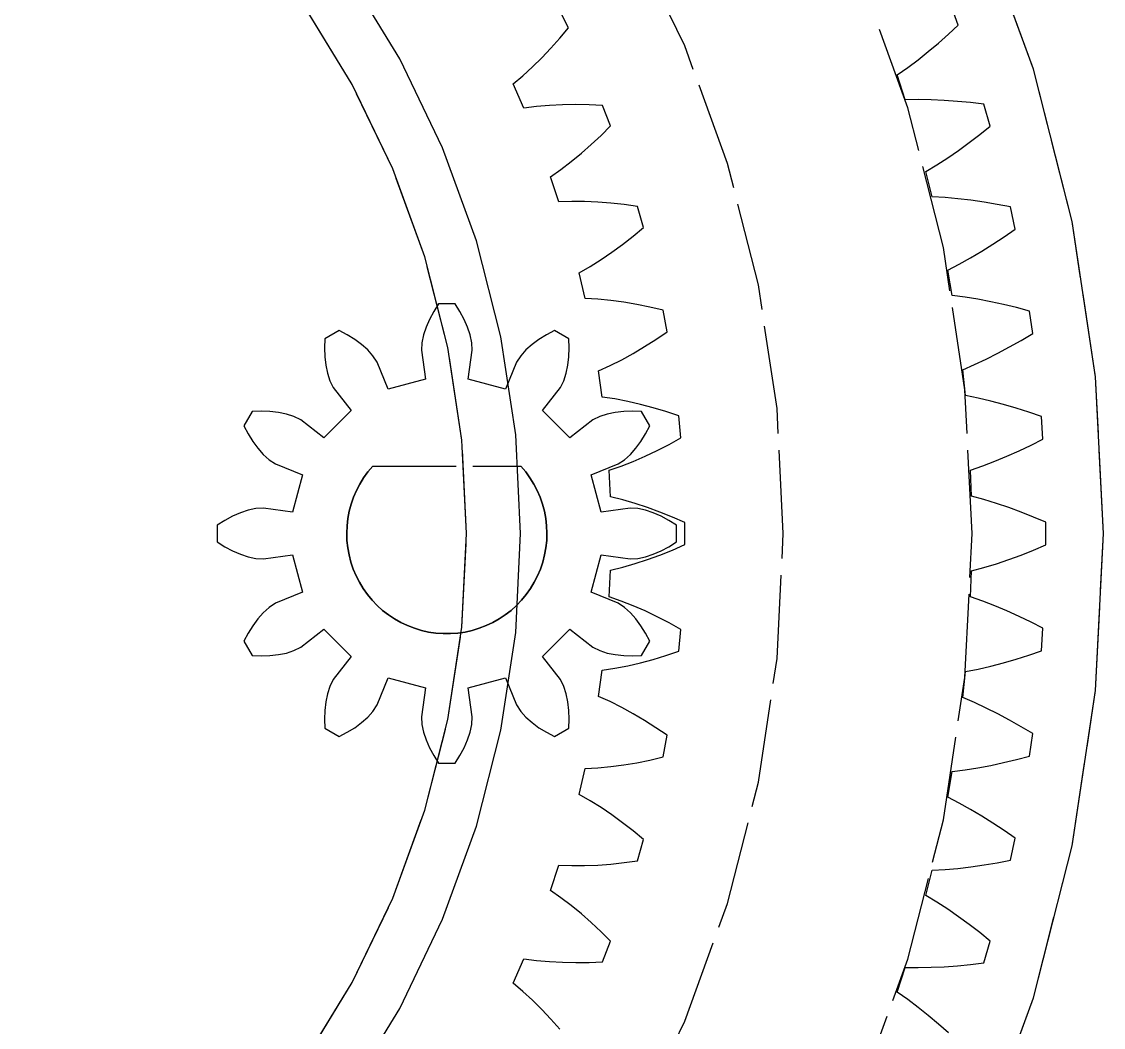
# Model space of a CAD drawing. Header units: millimetres. Extents: x -32 to 143, y -20 to 136.
# Drawn here: x 7.52 to 24, y 102.97 to 118.29 of the extents above; entities that cross this region are included whole.
import ezdxf

# ---------------------------------------------------------------- set-up
doc = ezdxf.new("R2010")
doc.units = ezdxf.units.MM
doc.linetypes.add('DASHED', pattern=[1.524, 1.27, -0.254])
doc.layers.add('HIDDEN', color=8, linetype='DASHED')
doc.layers.add('VISIBLE', color=7, linetype='CONTINUOUS')

msp = doc.modelspace()

# ---------------------------------------------------------------- linework, layer by layer
at = {"layer": 'HIDDEN'}
for points in [[(24, 110.49254), (23.88074, 112.88217), (23.52414, 115.24805), (22.93375, 117.56666), (22.11543, 119.81498), (21.07732, 121.97064), (19.82973, 124.01222), (18.38507, 125.91944), (16.75768, 127.67334), (14.96376, 129.2565), (13.02111, 130.65316), (10.94906, 131.84946), (8.76818, 132.83351), (6.50017, 133.59552)], [(24, 110.49254), (23.88074, 112.88217), (23.52414, 115.24805), (22.93375, 117.56666), (22.11543, 119.81498), (21.07732, 121.97064), (19.82973, 124.01222), (18.38507, 125.91944), (16.75768, 127.67334), (14.96376, 129.2565), (13.02111, 130.65316), (10.94906, 131.84946), (8.76818, 132.83351), (6.50017, 133.59552)], [(24, 110.49254), (23.88074, 112.88217), (23.52414, 115.24805), (22.93375, 117.56666), (22.11543, 119.81498), (21.07732, 121.97064), (19.82973, 124.01222), (18.38507, 125.91944), (16.75768, 127.67334), (14.96376, 129.2565), (13.02111, 130.65316), (10.94906, 131.84946), (8.76818, 132.83351), (6.50017, 133.59552)], [(22, 110.49254), (21.89068, 112.68303), (21.56379, 114.85176), (21.0226, 116.97715), (20.27248, 119.03811), (19.32087, 121.01413), (18.17725, 122.88558), (16.85298, 124.63387), (15.36121, 126.24161), (13.71678, 127.69283), (11.93602, 128.97311), (10.03663, 130.06972), (8.0375, 130.97176), (5.95849, 131.67027)], [(22, 110.49254), (21.89068, 112.68303), (21.56379, 114.85176), (21.0226, 116.97715), (20.27248, 119.03811), (19.32087, 121.01413), (18.17725, 122.88558), (16.85298, 124.63387), (15.36121, 126.24161), (13.71678, 127.69283), (11.93602, 128.97311), (10.03663, 130.06972), (8.0375, 130.97176), (5.95849, 131.67027)], [(19.125, 110.49254), (19.02996, 112.39678), (18.7458, 114.28209), (18.27533, 116.12973), (17.62323, 117.92136), (16.79599, 119.63915), (15.80182, 121.26604), (14.6506, 122.78585), (13.35378, 124.18349), (11.92424, 125.44507), (10.3762, 126.55804), (8.72503, 127.51134), (6.98715, 128.2955)], [(19.125, 110.49254), (19.02996, 112.39678), (18.7458, 114.28209), (18.27533, 116.12973), (17.62323, 117.92136), (16.79599, 119.63915), (15.80182, 121.26604), (14.6506, 122.78585), (13.35378, 124.18349), (11.92424, 125.44507), (10.3762, 126.55804), (8.72503, 127.51134), (6.98715, 128.2955)], [(14.3, 110.49254), (14.22894, 111.91636), (14.01647, 113.32603), (13.66469, 114.70754), (13.17711, 116.04716), (12.55857, 117.33157), (11.81521, 118.54802), (10.95444, 119.6844), (9.98479, 120.72944), (8.9159, 121.67273), (7.75841, 122.50491), (6.52381, 123.21771)], [(15.85142, 118.19794), (15.70166, 118.4987)], [(15.85142, 118.19794), (15.70166, 118.4987)], [(21.78897, 118.23891), (21.67059, 118.56416)], [(21.78897, 118.23891), (21.67059, 118.56416)], [(15.71945, 118.04007), (15.85142, 118.19794)], [(15.71945, 118.04007), (15.85142, 118.19794)], [(21.63919, 118.10007), (21.78897, 118.23891)], [(21.63919, 118.10007), (21.78897, 118.23891)], [(15.58438, 117.88778), (15.71945, 118.04007)], [(15.58438, 117.88778), (15.71945, 118.04007)], [(21.48751, 117.96579), (21.63919, 118.10007)], [(21.48751, 117.96579), (21.63919, 118.10007)], [(15.44615, 117.74137), (15.58438, 117.88778)], [(15.44615, 117.74137), (15.58438, 117.88778)], [(21.17839, 117.71172), (21.33392, 117.83626)], [(21.17839, 117.71172), (21.33392, 117.83626)], [(21.33392, 117.83626), (21.48751, 117.96579)], [(21.33392, 117.83626), (21.48751, 117.96579)], [(15.30465, 117.60121), (15.44615, 117.74137)], [(15.30465, 117.60121), (15.44615, 117.74137)], [(21.02086, 117.59246), (21.17839, 117.71172)], [(21.02086, 117.59246), (21.17839, 117.71172)], [(15.15976, 117.46781), (15.30465, 117.60121)], [(15.15976, 117.46781), (15.30465, 117.60121)], [(20.86125, 117.47882), (21.02086, 117.59246)], [(20.86125, 117.47882), (21.02086, 117.59246)], [(20.98354, 117.10246), (20.86125, 117.47882)], [(20.98354, 117.10246), (20.86125, 117.47882)], [(15.01123, 117.34185), (15.15976, 117.46781)], [(15.01123, 117.34185), (15.15976, 117.46781)], [(15.1747, 116.97162), (15.01123, 117.34185)], [(15.1747, 116.97162), (15.01123, 117.34185)], [(15.36785, 116.99653), (15.1747, 116.97162)], [(15.36785, 116.99653), (15.1747, 116.97162)], [(15.56405, 117.01373), (15.36785, 116.99653)], [(15.56405, 117.01373), (15.36785, 116.99653)], [(15.76295, 117.02388), (15.56405, 117.01373)], [(15.76295, 117.02388), (15.56405, 117.01373)], [(15.96428, 117.0274), (15.76295, 117.02388)], [(15.96428, 117.0274), (15.76295, 117.02388)], [(16.16782, 117.02462), (15.96428, 117.0274)], [(16.16782, 117.02462), (15.96428, 117.0274)], [(16.37339, 117.01578), (16.16782, 117.02462)], [(16.37339, 117.01578), (16.16782, 117.02462)], [(16.49476, 116.70249), (16.37339, 117.01578)], [(16.49476, 116.70249), (16.37339, 117.01578)], [(21.17945, 117.10434), (20.98354, 117.10246)], [(21.17945, 117.10434), (20.98354, 117.10246)], [(21.377, 117.10044), (21.17945, 117.10434)], [(21.377, 117.10044), (21.17945, 117.10434)], [(21.57604, 117.09111), (21.377, 117.10044)], [(21.57604, 117.09111), (21.377, 117.10044)], [(21.77642, 117.0766), (21.57604, 117.09111)], [(21.77642, 117.0766), (21.57604, 117.09111)], [(21.97806, 117.05712), (21.77642, 117.0766)], [(21.97806, 117.05712), (21.77642, 117.0766)], [(22.18085, 117.03283), (21.97806, 117.05712)], [(22.18085, 117.03283), (21.97806, 117.05712)], [(22.27626, 116.70012), (22.18085, 117.03283)], [(22.27626, 116.70012), (22.18085, 117.03283)], [(16.3488, 116.55746), (16.49476, 116.70249)], [(16.3488, 116.55746), (16.49476, 116.70249)], [(22.11715, 116.57206), (22.27626, 116.70012)], [(22.11715, 116.57206), (22.27626, 116.70012)], [(16.20025, 116.41829), (16.3488, 116.55746)], [(16.20025, 116.41829), (16.3488, 116.55746)], [(21.95648, 116.44869), (22.11715, 116.57206)], [(21.95648, 116.44869), (22.11715, 116.57206)], [(16.04909, 116.28526), (16.20025, 116.41829)], [(16.04909, 116.28526), (16.20025, 116.41829)], [(21.63038, 116.21681), (21.79422, 116.33019)], [(21.63038, 116.21681), (21.79422, 116.33019)], [(21.79422, 116.33019), (21.95648, 116.44869)], [(21.79422, 116.33019), (21.95648, 116.44869)], [(15.73869, 116.03929), (15.89527, 116.15876)], [(15.73869, 116.03929), (15.89527, 116.15876)], [(15.89527, 116.15876), (16.04909, 116.28526)], [(15.89527, 116.15876), (16.04909, 116.28526)], [(21.46491, 116.10882), (21.63038, 116.21681)], [(21.46491, 116.10882), (21.63038, 116.21681)], [(15.57917, 115.92757), (15.73869, 116.03929)], [(15.57917, 115.92757), (15.73869, 116.03929)], [(21.29777, 116.00659), (21.46491, 116.10882)], [(21.29777, 116.00659), (21.46491, 116.10882)], [(21.39351, 115.62262), (21.29777, 116.00659)], [(21.39351, 115.62262), (21.29777, 116.00659)], [(15.70778, 115.54384), (15.57917, 115.92757)], [(15.70778, 115.54384), (15.57917, 115.92757)], [(15.90241, 115.55081), (15.70778, 115.54384)], [(15.90241, 115.55081), (15.70778, 115.54384)], [(16.09936, 115.54984), (15.90241, 115.55081)], [(16.09936, 115.54984), (15.90241, 115.55081)], [(16.29834, 115.54159), (16.09936, 115.54984)], [(16.29834, 115.54159), (16.09936, 115.54984)], [(16.49914, 115.52652), (16.29834, 115.54159)], [(16.49914, 115.52652), (16.29834, 115.54159)], [(16.70155, 115.50498), (16.49914, 115.52652)], [(16.70155, 115.50498), (16.49914, 115.52652)], [(16.90543, 115.47721), (16.70155, 115.50498)], [(16.90543, 115.47721), (16.70155, 115.50498)], [(21.58908, 115.61083), (21.39351, 115.62262)], [(21.58908, 115.61083), (21.39351, 115.62262)], [(21.78587, 115.59316), (21.58908, 115.61083)], [(21.78587, 115.59316), (21.58908, 115.61083)], [(21.98377, 115.56997), (21.78587, 115.59316)], [(21.98377, 115.56997), (21.78587, 115.59316)], [(22.18266, 115.54152), (21.98377, 115.56997)], [(22.18266, 115.54152), (21.98377, 115.56997)], [(22.38245, 115.50801), (22.18266, 115.54152)], [(22.38245, 115.50801), (22.18266, 115.54152)], [(22.58305, 115.46964), (22.38245, 115.50801)], [(22.58305, 115.46964), (22.38245, 115.50801)], [(16.99738, 115.15405), (16.90543, 115.47721)], [(16.99738, 115.15405), (16.90543, 115.47721)], [(22.65501, 115.13109), (22.58305, 115.46964)], [(22.65501, 115.13109), (22.58305, 115.46964)], [(16.6779, 114.89824), (16.83865, 115.02312)], [(16.6779, 114.89824), (16.83865, 115.02312)], [(16.83865, 115.02312), (16.99738, 115.15405)], [(16.83865, 115.02312), (16.99738, 115.15405)], [(22.31847, 114.90257), (22.48736, 115.01444)], [(22.31847, 114.90257), (22.48736, 115.01444)], [(22.48736, 115.01444), (22.65501, 115.13109)], [(22.48736, 115.01444), (22.65501, 115.13109)], [(16.51511, 114.77972), (16.6779, 114.89824)], [(16.51511, 114.77972), (16.6779, 114.89824)], [(22.14835, 114.79568), (22.31847, 114.90257)], [(22.14835, 114.79568), (22.31847, 114.90257)], [(16.35028, 114.66795), (16.51511, 114.77972)], [(16.35028, 114.66795), (16.51511, 114.77972)], [(21.8044, 114.59782), (21.977, 114.694)], [(21.8044, 114.59782), (21.977, 114.694)], [(21.977, 114.694), (22.14835, 114.79568)], [(21.977, 114.694), (22.14835, 114.79568)], [(16.01419, 114.46692), (16.18334, 114.56345)], [(16.01419, 114.46692), (16.18334, 114.56345)], [(16.18334, 114.56345), (16.35028, 114.66795)], [(16.18334, 114.56345), (16.35028, 114.66795)], [(21.63054, 114.5075), (21.8044, 114.59782)], [(21.63054, 114.5075), (21.8044, 114.59782)], [(16.10685, 114.07296), (16.01419, 114.46692)], [(16.10685, 114.07296), (16.01419, 114.46692)], [(21.69925, 114.11779), (21.63054, 114.5075)], [(21.69925, 114.11779), (21.63054, 114.5075)], [(16.30129, 114.06195), (16.10685, 114.07296)], [(16.30129, 114.06195), (16.10685, 114.07296)], [(16.49731, 114.04281), (16.30129, 114.06195)], [(16.49731, 114.04281), (16.30129, 114.06195)], [(16.69468, 114.01623), (16.49731, 114.04281)], [(16.69468, 114.01623), (16.49731, 114.04281)], [(16.89323, 113.9827), (16.69468, 114.01623)], [(16.89323, 113.9827), (16.69468, 114.01623)], [(21.89352, 114.09238), (21.69925, 114.11779)], [(21.89352, 114.09238), (21.69925, 114.11779)], [(22.08861, 114.06103), (21.89352, 114.09238)], [(22.08861, 114.06103), (21.89352, 114.09238)], [(22.2844, 114.02409), (22.08861, 114.06103)], [(22.2844, 114.02409), (22.08861, 114.06103)], [(22.48082, 113.98183), (22.2844, 114.02409)], [(22.48082, 113.98183), (22.2844, 114.02409)], [(13.7999, 113.87314), (13.73671, 113.75496)], [(13.7999, 113.87314), (13.73671, 113.75496)], [(13.87397, 113.99027), (13.7999, 113.87314)], [(13.87397, 113.99027), (13.7999, 113.87314)], [(14.12603, 113.99027), (13.87397, 113.99027)], [(14.12603, 113.99027), (13.87397, 113.99027)], [(14.2001, 113.87314), (14.12603, 113.99027)], [(14.2001, 113.87314), (14.12603, 113.99027)], [(14.26329, 113.75496), (14.2001, 113.87314)], [(14.26329, 113.75496), (14.2001, 113.87314)], [(17.0928, 113.94257), (16.89323, 113.9827)], [(17.0928, 113.94257), (16.89323, 113.9827)], [(17.29325, 113.89611), (17.0928, 113.94257)], [(17.29325, 113.89611), (17.0928, 113.94257)], [(17.35498, 113.56585), (17.29325, 113.89611)], [(17.35498, 113.56585), (17.29325, 113.89611)], [(22.67779, 113.93448), (22.48082, 113.98183)], [(22.67779, 113.93448), (22.48082, 113.98183)], [(22.87522, 113.8822), (22.67779, 113.93448)], [(22.87522, 113.8822), (22.67779, 113.93448)], [(22.92339, 113.53946), (22.87522, 113.8822)], [(22.92339, 113.53946), (22.87522, 113.8822)], [(13.73671, 113.75496), (13.68492, 113.63633)], [(13.73671, 113.75496), (13.68492, 113.63633)], [(14.31508, 113.63633), (14.26329, 113.75496)], [(14.31508, 113.63633), (14.26329, 113.75496)], [(12.36028, 113.58468), (12.14199, 113.45865)], [(12.36028, 113.58468), (12.14199, 113.45865)], [(12.48299, 113.52027), (12.36028, 113.58468)], [(12.48299, 113.52027), (12.36028, 113.58468)], [(13.68492, 113.63633), (13.64542, 113.51788)], [(13.68492, 113.63633), (13.64542, 113.51788)], [(14.35458, 113.51788), (14.31508, 113.63633)], [(14.35458, 113.51788), (14.31508, 113.63633)], [(15.63972, 113.58468), (15.51701, 113.52027)], [(15.63972, 113.58468), (15.51701, 113.52027)], [(15.85801, 113.45865), (15.63972, 113.58468)], [(15.85801, 113.45865), (15.63972, 113.58468)], [(17.18485, 113.45011), (17.35498, 113.56585)], [(17.18485, 113.45011), (17.35498, 113.56585)], [(22.74801, 113.43478), (22.92339, 113.53946)], [(22.74801, 113.43478), (22.92339, 113.53946)], [(12.14199, 113.45865), (12.13641, 113.32017)], [(12.14199, 113.45865), (12.13641, 113.32017)], [(12.59681, 113.44952), (12.48299, 113.52027)], [(12.59681, 113.44952), (12.48299, 113.52027)], [(12.70097, 113.37268), (12.59681, 113.44952)], [(12.70097, 113.37268), (12.59681, 113.44952)], [(12.79441, 113.28986), (12.70097, 113.37268)], [(12.79441, 113.28986), (12.70097, 113.37268)], [(13.61987, 113.40036), (13.61368, 113.28502)], [(13.61987, 113.40036), (13.61368, 113.28502)], [(13.64542, 113.51788), (13.61987, 113.40036)], [(13.64542, 113.51788), (13.61987, 113.40036)], [(14.38013, 113.40036), (14.35458, 113.51788)], [(14.38013, 113.40036), (14.35458, 113.51788)], [(14.38632, 113.28502), (14.38013, 113.40036)], [(14.38632, 113.28502), (14.38013, 113.40036)], [(15.29903, 113.37268), (15.20559, 113.28986)], [(15.29903, 113.37268), (15.20559, 113.28986)], [(15.40319, 113.44952), (15.29903, 113.37268)], [(15.40319, 113.44952), (15.29903, 113.37268)], [(15.51701, 113.52027), (15.40319, 113.44952)], [(15.51701, 113.52027), (15.40319, 113.44952)], [(15.86359, 113.32017), (15.85801, 113.45865)], [(15.86359, 113.32017), (15.85801, 113.45865)], [(17.01326, 113.3406), (17.18485, 113.45011)], [(17.01326, 113.3406), (17.18485, 113.45011)], [(22.57173, 113.33497), (22.74801, 113.43478)], [(22.57173, 113.33497), (22.74801, 113.43478)], [(12.13641, 113.32017), (12.14077, 113.18623)], [(12.13641, 113.32017), (12.14077, 113.18623)], [(12.87529, 113.20085), (12.79441, 113.28986)], [(12.87529, 113.20085), (12.79441, 113.28986)], [(12.93832, 113.10406), (12.87529, 113.20085)], [(12.93832, 113.10406), (12.87529, 113.20085)], [(13.61368, 113.28502), (13.67453, 112.84513)], [(13.61368, 113.28502), (13.67453, 112.84513)], [(14.32547, 112.84513), (14.38632, 113.28502)], [(14.32547, 112.84513), (14.38632, 113.28502)], [(15.12471, 113.20085), (15.06168, 113.10406)], [(15.12471, 113.20085), (15.06168, 113.10406)], [(15.20559, 113.28986), (15.12471, 113.20085)], [(15.20559, 113.28986), (15.12471, 113.20085)], [(15.85923, 113.18623), (15.86359, 113.32017)], [(15.85923, 113.18623), (15.86359, 113.32017)], [(16.66579, 113.14153), (16.84023, 113.23761)], [(16.66579, 113.14153), (16.84023, 113.23761)], [(16.84023, 113.23761), (17.01326, 113.3406)], [(16.84023, 113.23761), (17.01326, 113.3406)], [(22.21654, 113.15073), (22.39457, 113.24021)], [(22.21654, 113.15073), (22.39457, 113.24021)], [(22.39457, 113.24021), (22.57173, 113.33497)], [(22.39457, 113.24021), (22.57173, 113.33497)], [(12.14077, 113.18623), (12.15524, 113.0576)], [(12.14077, 113.18623), (12.15524, 113.0576)], [(12.15524, 113.0576), (12.18025, 112.93527)], [(12.15524, 113.0576), (12.18025, 112.93527)], [(13.10556, 112.69268), (12.93832, 113.10406)], [(13.10556, 112.69268), (12.93832, 113.10406)], [(15.06168, 113.10406), (14.89444, 112.69268)], [(15.06168, 113.10406), (14.89444, 112.69268)], [(15.81975, 112.93527), (15.84476, 113.0576)], [(15.81975, 112.93527), (15.84476, 113.0576)], [(15.84476, 113.0576), (15.85923, 113.18623)], [(15.84476, 113.0576), (15.85923, 113.18623)], [(16.31259, 112.97236), (16.48992, 113.05287)], [(16.31259, 112.97236), (16.48992, 113.05287)], [(16.48992, 113.05287), (16.66579, 113.14153)], [(16.48992, 113.05287), (16.66579, 113.14153)], [(21.85791, 112.98885), (22.03765, 113.06682)], [(21.85791, 112.98885), (22.03765, 113.06682)], [(22.03765, 113.06682), (22.21654, 113.15073)], [(22.03765, 113.06682), (22.21654, 113.15073)], [(12.18025, 112.93527), (12.21689, 112.82072)], [(12.18025, 112.93527), (12.21689, 112.82072)], [(15.78311, 112.82072), (15.81975, 112.93527)], [(15.78311, 112.82072), (15.81975, 112.93527)], [(16.3685, 112.57153), (16.31259, 112.97236)], [(16.3685, 112.57153), (16.31259, 112.97236)], [(21.89928, 112.59529), (21.85791, 112.98885)], [(21.89928, 112.59529), (21.85791, 112.98885)], [(12.21689, 112.82072), (12.26919, 112.71774)], [(12.21689, 112.82072), (12.26919, 112.71774)], [(12.26919, 112.71774), (12.54184, 112.36721)], [(12.26919, 112.71774), (12.54184, 112.36721)], [(13.67453, 112.84513), (13.10556, 112.69268)], [(13.67453, 112.84513), (13.10556, 112.69268)], [(14.89444, 112.69268), (14.32547, 112.84513)], [(14.89444, 112.69268), (14.32547, 112.84513)], [(15.45816, 112.36721), (15.73081, 112.71774)], [(15.45816, 112.36721), (15.73081, 112.71774)], [(15.73081, 112.71774), (15.78311, 112.82072)], [(15.73081, 112.71774), (15.78311, 112.82072)], [(16.56109, 112.54263), (16.3685, 112.57153)], [(16.56109, 112.54263), (16.3685, 112.57153)], [(16.75451, 112.50548), (16.56109, 112.54263)], [(16.75451, 112.50548), (16.56109, 112.54263)], [(22.0913, 112.5564), (21.89928, 112.59529)], [(22.0913, 112.5564), (21.89928, 112.59529)], [(22.28372, 112.51151), (22.0913, 112.5564)], [(22.28372, 112.51151), (22.0913, 112.5564)], [(16.94859, 112.46081), (16.75451, 112.50548)], [(16.94859, 112.46081), (16.75451, 112.50548)], [(17.1432, 112.4091), (16.94859, 112.46081)], [(17.1432, 112.4091), (16.94859, 112.46081)], [(17.33821, 112.35073), (17.1432, 112.4091)], [(17.33821, 112.35073), (17.1432, 112.4091)], [(22.47647, 112.46101), (22.28372, 112.51151)], [(22.47647, 112.46101), (22.28372, 112.51151)], [(22.66946, 112.40515), (22.47647, 112.46101)], [(22.66946, 112.40515), (22.47647, 112.46101)], [(22.86264, 112.34417), (22.66946, 112.40515)], [(22.86264, 112.34417), (22.66946, 112.40515)], [(11.03389, 112.35055), (10.90786, 112.13226)], [(11.03389, 112.35055), (10.90786, 112.13226)], [(11.17237, 112.35613), (11.03389, 112.35055)], [(11.17237, 112.35613), (11.03389, 112.35055)], [(11.30631, 112.35177), (11.17237, 112.35613)], [(11.30631, 112.35177), (11.17237, 112.35613)], [(11.43494, 112.3373), (11.30631, 112.35177)], [(11.43494, 112.3373), (11.30631, 112.35177)], [(11.55727, 112.31229), (11.43494, 112.3373)], [(11.55727, 112.31229), (11.43494, 112.3373)], [(11.67182, 112.27566), (11.55727, 112.31229)], [(11.67182, 112.27566), (11.55727, 112.31229)], [(11.7748, 112.22335), (11.67182, 112.27566)], [(11.7748, 112.22335), (11.67182, 112.27566)], [(12.12533, 111.9507), (11.7748, 112.22335)], [(12.12533, 111.9507), (11.7748, 112.22335)], [(12.54184, 112.36721), (12.12533, 111.9507)], [(12.54184, 112.36721), (12.12533, 111.9507)], [(15.87467, 111.9507), (15.45816, 112.36721)], [(15.87467, 111.9507), (15.45816, 112.36721)], [(16.2252, 112.22335), (15.87467, 111.9507)], [(16.2252, 112.22335), (15.87467, 111.9507)], [(16.32818, 112.27566), (16.2252, 112.22335)], [(16.32818, 112.27566), (16.2252, 112.22335)], [(16.44273, 112.31229), (16.32818, 112.27566)], [(16.44273, 112.31229), (16.32818, 112.27566)], [(16.56506, 112.3373), (16.44273, 112.31229)], [(16.56506, 112.3373), (16.44273, 112.31229)], [(16.69369, 112.35177), (16.56506, 112.3373)], [(16.69369, 112.35177), (16.56506, 112.3373)], [(16.82763, 112.35613), (16.69369, 112.35177)], [(16.82763, 112.35613), (16.69369, 112.35177)], [(16.96611, 112.35055), (16.82763, 112.35613)], [(16.96611, 112.35055), (16.82763, 112.35613)], [(17.09214, 112.13226), (16.96611, 112.35055)], [(17.09214, 112.13226), (16.96611, 112.35055)], [(17.53352, 112.28597), (17.33821, 112.35073)], [(17.53352, 112.28597), (17.33821, 112.35073)], [(17.56452, 111.95142), (17.53352, 112.28597)], [(17.56452, 111.95142), (17.53352, 112.28597)], [(23.05595, 112.27825), (22.86264, 112.34417)], [(23.05595, 112.27825), (22.86264, 112.34417)], [(23.08009, 111.93298), (23.05595, 112.27825)], [(23.08009, 111.93298), (23.05595, 112.27825)], [(10.90786, 112.13226), (10.97227, 112.00955)], [(10.90786, 112.13226), (10.97227, 112.00955)], [(17.02773, 112.00955), (17.09214, 112.13226)], [(17.02773, 112.00955), (17.09214, 112.13226)], [(10.97227, 112.00955), (11.04302, 111.89573)], [(10.97227, 112.00955), (11.04302, 111.89573)], [(11.04302, 111.89573), (11.11986, 111.79157)], [(11.04302, 111.89573), (11.11986, 111.79157)], [(16.88014, 111.79157), (16.95698, 111.89573)], [(16.88014, 111.79157), (16.95698, 111.89573)], [(16.95698, 111.89573), (17.02773, 112.00955)], [(16.95698, 111.89573), (17.02773, 112.00955)], [(17.38444, 111.85188), (17.56452, 111.95142)], [(17.38444, 111.85188), (17.56452, 111.95142)], [(22.89784, 111.8408), (23.08009, 111.93298)], [(22.89784, 111.8408), (23.08009, 111.93298)], [(11.11986, 111.79157), (11.20268, 111.69814)], [(11.11986, 111.79157), (11.20268, 111.69814)], [(16.79732, 111.69814), (16.88014, 111.79157)], [(16.79732, 111.69814), (16.88014, 111.79157)], [(17.02168, 111.67208), (17.20347, 111.75867)], [(17.02168, 111.67208), (17.20347, 111.75867)], [(17.20347, 111.75867), (17.38444, 111.85188)], [(17.20347, 111.75867), (17.38444, 111.85188)], [(22.53168, 111.67135), (22.71503, 111.75352)], [(22.53168, 111.67135), (22.71503, 111.75352)], [(22.71503, 111.75352), (22.89784, 111.8408)], [(22.71503, 111.75352), (22.89784, 111.8408)], [(11.20268, 111.69814), (11.29169, 111.61725)], [(11.20268, 111.69814), (11.29169, 111.61725)], [(11.29169, 111.61725), (11.38848, 111.55422)], [(11.29169, 111.61725), (11.38848, 111.55422)], [(11.38848, 111.55422), (11.79986, 111.38698)], [(11.38848, 111.55422), (11.79986, 111.38698)], [(16.20014, 111.38698), (16.61152, 111.55422)], [(16.20014, 111.38698), (16.61152, 111.55422)], [(16.61152, 111.55422), (16.70831, 111.61725)], [(16.61152, 111.55422), (16.70831, 111.61725)], [(16.65581, 111.52045), (16.83911, 111.5925)], [(16.65581, 111.52045), (16.83911, 111.5925)], [(16.70831, 111.61725), (16.79732, 111.69814)], [(16.70831, 111.61725), (16.79732, 111.69814)], [(16.83911, 111.5925), (17.02168, 111.67208)], [(16.83911, 111.5925), (17.02168, 111.67208)], [(22.16354, 111.52328), (22.34785, 111.59451)], [(22.16354, 111.52328), (22.34785, 111.59451)], [(22.34785, 111.59451), (22.53168, 111.67135)], [(22.34785, 111.59451), (22.53168, 111.67135)], [(11.79986, 111.38698), (11.64741, 110.81801)], [(11.79986, 111.38698), (11.64741, 110.81801)], [(12.87084, 111.51754), (12.79884, 111.43214), (12.73328, 111.34169), (12.67452, 111.24669), (12.62288, 111.14764), (12.57862, 111.04507), (12.54198, 110.93955), (12.51317, 110.83162), (12.49234, 110.72187), (12.4796, 110.6109), (12.47501, 110.49929), (12.47861, 110.38764), (12.49037, 110.27655), (12.51023, 110.16663), (12.53809, 110.05845), (12.57378, 109.9526), (12.61713, 109.84965), (12.6679, 109.75015), (12.72582, 109.65463), (12.79058, 109.56361), (12.86182, 109.47757), (12.93917, 109.39698), (13.02221, 109.32226), (13.1105, 109.25383), (13.20356, 109.19204), (13.30089, 109.13723), (13.40198, 109.08969), (13.50627, 109.04968), (13.61321, 109.01741), (13.72223, 108.99305), (13.83274, 108.97674), (13.94415, 108.96856), (14.05585, 108.96856), (14.16726, 108.97674), (14.27777, 108.99305), (14.38679, 109.01741), (14.49373, 109.04968), (14.59802, 109.08969), (14.69911, 109.13723), (14.79644, 109.19204), (14.8895, 109.25383), (14.97779, 109.32226), (15.06083, 109.39698), (15.13818, 109.47757), (15.20942, 109.56361), (15.27418, 109.65463), (15.3321, 109.75015), (15.38287, 109.84965), (15.42622, 109.9526), (15.46191, 110.05845), (15.48977, 110.16663), (15.50963, 110.27655), (15.52139, 110.38764), (15.52499, 110.49929), (15.5204, 110.6109), (15.50766, 110.72187), (15.48683, 110.83162), (15.45802, 110.93955), (15.42138, 111.04507), (15.37712, 111.14764), (15.32548, 111.24669), (15.26672, 111.34169), (15.20116, 111.43214), (15.12916, 111.51754)], [(15.12916, 111.51754), (15.20116, 111.43214), (15.26672, 111.34169), (15.32548, 111.24669), (15.37712, 111.14764), (15.42138, 111.04507), (15.45802, 110.93955), (15.48683, 110.83162), (15.50766, 110.72187), (15.5204, 110.6109), (15.52499, 110.49929), (15.52139, 110.38764), (15.50963, 110.27655), (15.48977, 110.16663), (15.46191, 110.05845), (15.42622, 109.9526), (15.38287, 109.84965), (15.3321, 109.75015), (15.27418, 109.65463), (15.20942, 109.56361), (15.13818, 109.47757), (15.06083, 109.39698), (14.97779, 109.32226), (14.8895, 109.25383), (14.79644, 109.19204), (14.69911, 109.13723), (14.59802, 109.08969), (14.49373, 109.04968), (14.38679, 109.01741), (14.27777, 108.99305), (14.16726, 108.97674), (14.05585, 108.96856), (13.94415, 108.96856), (13.83274, 108.97674), (13.72223, 108.99305), (13.61321, 109.01741), (13.50627, 109.04968), (13.40198, 109.08969), (13.30089, 109.13723), (13.20356, 109.19204), (13.1105, 109.25383), (13.02221, 109.32226), (12.93917, 109.39698), (12.86182, 109.47757), (12.79058, 109.56361), (12.72582, 109.65463), (12.6679, 109.75015), (12.61713, 109.84965), (12.57378, 109.9526), (12.53809, 110.05845), (12.51023, 110.16663), (12.49037, 110.27655), (12.47861, 110.38764), (12.47501, 110.49929), (12.4796, 110.6109), (12.49234, 110.72187), (12.51317, 110.83162), (12.54198, 110.93955), (12.57862, 111.04507), (12.62288, 111.14764), (12.67452, 111.24669), (12.73328, 111.34169), (12.79884, 111.43214), (12.87084, 111.51754)], [(12.87084, 111.51754), (15.12916, 111.51754)], [(12.87084, 111.51754), (15.12916, 111.51754)], [(16.35259, 110.81801), (16.20014, 111.38698)], [(16.35259, 110.81801), (16.20014, 111.38698)], [(16.47181, 111.45665), (16.65581, 111.52045)], [(16.47181, 111.45665), (16.65581, 111.52045)], [(16.4905, 111.05237), (16.47181, 111.45665)], [(16.4905, 111.05237), (16.47181, 111.45665)], [(21.9788, 111.45804), (22.16354, 111.52328)], [(21.9788, 111.45804), (22.16354, 111.52328)], [(21.99261, 111.06255), (21.9788, 111.45804)], [(21.99261, 111.06255), (21.9788, 111.45804)], [(16.6796, 111.00582), (16.4905, 111.05237)], [(16.6796, 111.00582), (16.4905, 111.05237)], [(22.18146, 111.01036), (21.99261, 111.06255)], [(22.18146, 111.01036), (21.99261, 111.06255)], [(16.86877, 110.95099), (16.6796, 111.00582)], [(16.86877, 110.95099), (16.6796, 111.00582)], [(17.0579, 110.88859), (16.86877, 110.95099)], [(17.0579, 110.88859), (16.86877, 110.95099)], [(17.24691, 110.81915), (17.0579, 110.88859)], [(17.24691, 110.81915), (17.0579, 110.88859)], [(22.37028, 110.95216), (22.18146, 111.01036)], [(22.37028, 110.95216), (22.18146, 111.01036)], [(22.55903, 110.88833), (22.37028, 110.95216)], [(22.55903, 110.88833), (22.37028, 110.95216)], [(22.74766, 110.81915), (22.55903, 110.88833)], [(22.74766, 110.81915), (22.55903, 110.88833)], [(10.73758, 110.75583), (10.6194, 110.69264)], [(10.73758, 110.75583), (10.6194, 110.69264)], [(10.85621, 110.80762), (10.73758, 110.75583)], [(10.85621, 110.80762), (10.73758, 110.75583)], [(10.97466, 110.84712), (10.85621, 110.80762)], [(10.97466, 110.84712), (10.85621, 110.80762)], [(11.09218, 110.87267), (10.97466, 110.84712)], [(11.09218, 110.87267), (10.97466, 110.84712)], [(11.20752, 110.87886), (11.09218, 110.87267)], [(11.20752, 110.87886), (11.09218, 110.87267)], [(11.64741, 110.81801), (11.20752, 110.87886)], [(11.64741, 110.81801), (11.20752, 110.87886)], [(16.79248, 110.87886), (16.35259, 110.81801)], [(16.79248, 110.87886), (16.35259, 110.81801)], [(16.90782, 110.87267), (16.79248, 110.87886)], [(16.90782, 110.87267), (16.79248, 110.87886)], [(17.02534, 110.84712), (16.90782, 110.87267)], [(17.02534, 110.84712), (16.90782, 110.87267)], [(17.14379, 110.80762), (17.02534, 110.84712)], [(17.14379, 110.80762), (17.02534, 110.84712)], [(17.26242, 110.75583), (17.14379, 110.80762)], [(17.26242, 110.75583), (17.14379, 110.80762)], [(17.4357, 110.74303), (17.24691, 110.81915)], [(17.4357, 110.74303), (17.24691, 110.81915)], [(17.3806, 110.69264), (17.26242, 110.75583)], [(17.3806, 110.69264), (17.26242, 110.75583)], [(17.6242, 110.66053), (17.4357, 110.74303)], [(17.6242, 110.66053), (17.4357, 110.74303)], [(22.93611, 110.74484), (22.74766, 110.81915)], [(22.93611, 110.74484), (22.74766, 110.81915)], [(23.12435, 110.6656), (22.93611, 110.74484)], [(23.12435, 110.6656), (22.93611, 110.74484)], [(10.6194, 110.69264), (10.50227, 110.61857)], [(10.6194, 110.69264), (10.50227, 110.61857)], [(10.50227, 110.61857), (10.50227, 110.36651)], [(10.50227, 110.61857), (10.50227, 110.36651)], [(17.49773, 110.61857), (17.3806, 110.69264)], [(17.49773, 110.61857), (17.3806, 110.69264)], [(17.49773, 110.36651), (17.49773, 110.61857)], [(17.49773, 110.36651), (17.49773, 110.61857)], [(17.6242, 110.32455), (17.6242, 110.66053)], [(17.6242, 110.32455), (17.6242, 110.66053)], [(23.12435, 110.31948), (23.12435, 110.6656)], [(23.12435, 110.31948), (23.12435, 110.6656)], [(11.81521, 102.43706), (12.55857, 103.65351), (13.17711, 104.93792), (13.66469, 106.27754), (14.01647, 107.65905), (14.22894, 109.06872), (14.3, 110.49254)], [(16.79599, 101.34593), (17.62323, 103.06372), (18.27533, 104.85535), (18.7458, 106.703), (19.02996, 108.58831), (19.125, 110.49254)], [(16.79599, 101.34593), (17.62323, 103.06372), (18.27533, 104.85535), (18.7458, 106.703), (19.02996, 108.58831), (19.125, 110.49254)], [(20.27248, 101.94697), (21.0226, 104.00793), (21.56379, 106.13333), (21.89068, 108.30205), (22, 110.49254)], [(20.27248, 101.94697), (21.0226, 104.00793), (21.56379, 106.13333), (21.89068, 108.30205), (22, 110.49254)], [(22.11543, 101.17011), (22.93375, 103.41842), (23.52414, 105.73703), (23.88074, 108.10291), (24, 110.49254)], [(22.11543, 101.17011), (22.93375, 103.41842), (23.52414, 105.73703), (23.88074, 108.10291), (24, 110.49254)], [(22.11543, 101.17011), (22.93375, 103.41842), (23.52414, 105.73703), (23.88074, 108.10291), (24, 110.49254)], [(10.50227, 110.36651), (10.6194, 110.29244)], [(10.50227, 110.36651), (10.6194, 110.29244)], [(10.6194, 110.29244), (10.73758, 110.22925)], [(10.6194, 110.29244), (10.73758, 110.22925)], [(10.73758, 110.22925), (10.85621, 110.17746)], [(10.73758, 110.22925), (10.85621, 110.17746)], [(17.14379, 110.17746), (17.26242, 110.22925)], [(17.14379, 110.17746), (17.26242, 110.22925)], [(17.24691, 110.16593), (17.4357, 110.24205)], [(17.24691, 110.16593), (17.4357, 110.24205)], [(17.26242, 110.22925), (17.3806, 110.29244)], [(17.26242, 110.22925), (17.3806, 110.29244)], [(17.3806, 110.29244), (17.49773, 110.36651)], [(17.3806, 110.29244), (17.49773, 110.36651)], [(17.4357, 110.24205), (17.6242, 110.32455)], [(17.4357, 110.24205), (17.6242, 110.32455)], [(22.74766, 110.16593), (22.93611, 110.24024)], [(22.74766, 110.16593), (22.93611, 110.24024)], [(22.93611, 110.24024), (23.12435, 110.31948)], [(22.93611, 110.24024), (23.12435, 110.31948)], [(10.85621, 110.17746), (10.97466, 110.13796)], [(10.85621, 110.17746), (10.97466, 110.13796)], [(10.97466, 110.13796), (11.09218, 110.11241)], [(10.97466, 110.13796), (11.09218, 110.11241)], [(11.09218, 110.11241), (11.20752, 110.10622)], [(11.09218, 110.11241), (11.20752, 110.10622)], [(11.20752, 110.10622), (11.64741, 110.16707)], [(11.20752, 110.10622), (11.64741, 110.16707)], [(11.64741, 110.16707), (11.79986, 109.59811)], [(11.64741, 110.16707), (11.79986, 109.59811)], [(16.20014, 109.59811), (16.35259, 110.16707)], [(16.20014, 109.59811), (16.35259, 110.16707)], [(16.35259, 110.16707), (16.79248, 110.10622)], [(16.35259, 110.16707), (16.79248, 110.10622)], [(16.79248, 110.10622), (16.90782, 110.11241)], [(16.79248, 110.10622), (16.90782, 110.11241)], [(16.86877, 110.03409), (17.0579, 110.09649)], [(16.86877, 110.03409), (17.0579, 110.09649)], [(16.90782, 110.11241), (17.02534, 110.13796)], [(16.90782, 110.11241), (17.02534, 110.13796)], [(17.02534, 110.13796), (17.14379, 110.17746)], [(17.02534, 110.13796), (17.14379, 110.17746)], [(17.0579, 110.09649), (17.24691, 110.16593)], [(17.0579, 110.09649), (17.24691, 110.16593)], [(22.37028, 110.03292), (22.55903, 110.09675)], [(22.37028, 110.03292), (22.55903, 110.09675)], [(22.55903, 110.09675), (22.74766, 110.16593)], [(22.55903, 110.09675), (22.74766, 110.16593)], [(16.47181, 109.52843), (16.4905, 109.93271)], [(16.47181, 109.52843), (16.4905, 109.93271)], [(16.4905, 109.93271), (16.6796, 109.97926)], [(16.4905, 109.93271), (16.6796, 109.97926)], [(16.6796, 109.97926), (16.86877, 110.03409)], [(16.6796, 109.97926), (16.86877, 110.03409)], [(21.9788, 109.52704), (21.99261, 109.92253)], [(21.9788, 109.52704), (21.99261, 109.92253)], [(21.99261, 109.92253), (22.18146, 109.97472)], [(21.99261, 109.92253), (22.18146, 109.97472)], [(22.18146, 109.97472), (22.37028, 110.03292)], [(22.18146, 109.97472), (22.37028, 110.03292)], [(11.79986, 109.59811), (11.38848, 109.43086)], [(11.79986, 109.59811), (11.38848, 109.43086)], [(16.61152, 109.43086), (16.20014, 109.59811)], [(16.61152, 109.43086), (16.20014, 109.59811)], [(11.38848, 109.43086), (11.29169, 109.36783)], [(11.38848, 109.43086), (11.29169, 109.36783)], [(16.65581, 109.46463), (16.47181, 109.52843)], [(16.65581, 109.46463), (16.47181, 109.52843)], [(16.70831, 109.36783), (16.61152, 109.43086)], [(16.70831, 109.36783), (16.61152, 109.43086)], [(16.83911, 109.39258), (16.65581, 109.46463)], [(16.83911, 109.39258), (16.65581, 109.46463)], [(22.16354, 109.4618), (21.9788, 109.52704)], [(22.16354, 109.4618), (21.9788, 109.52704)], [(22.34785, 109.39057), (22.16354, 109.4618)], [(22.34785, 109.39057), (22.16354, 109.4618)], [(11.20268, 109.28695), (11.11986, 109.19351)], [(11.20268, 109.28695), (11.11986, 109.19351)], [(11.29169, 109.36783), (11.20268, 109.28695)], [(11.29169, 109.36783), (11.20268, 109.28695)], [(16.79732, 109.28695), (16.70831, 109.36783)], [(16.79732, 109.28695), (16.70831, 109.36783)], [(16.88014, 109.19351), (16.79732, 109.28695)], [(16.88014, 109.19351), (16.79732, 109.28695)], [(17.02168, 109.313), (16.83911, 109.39258)], [(17.02168, 109.313), (16.83911, 109.39258)], [(17.20347, 109.22641), (17.02168, 109.313)], [(17.20347, 109.22641), (17.02168, 109.313)], [(22.53168, 109.31373), (22.34785, 109.39057)], [(22.53168, 109.31373), (22.34785, 109.39057)], [(22.71503, 109.23156), (22.53168, 109.31373)], [(22.71503, 109.23156), (22.53168, 109.31373)], [(11.04302, 109.08935), (10.97227, 108.97553)], [(11.04302, 109.08935), (10.97227, 108.97553)], [(11.11986, 109.19351), (11.04302, 109.08935)], [(11.11986, 109.19351), (11.04302, 109.08935)], [(16.95698, 109.08935), (16.88014, 109.19351)], [(16.95698, 109.08935), (16.88014, 109.19351)], [(17.02773, 108.97553), (16.95698, 109.08935)], [(17.02773, 108.97553), (16.95698, 109.08935)], [(17.38444, 109.1332), (17.20347, 109.22641)], [(17.38444, 109.1332), (17.20347, 109.22641)], [(17.56452, 109.03366), (17.38444, 109.1332)], [(17.56452, 109.03366), (17.38444, 109.1332)], [(22.89784, 109.14429), (22.71503, 109.23156)], [(22.89784, 109.14429), (22.71503, 109.23156)], [(23.08009, 109.0521), (22.89784, 109.14429)], [(23.08009, 109.0521), (22.89784, 109.14429)], [(10.97227, 108.97553), (10.90786, 108.85282)], [(10.97227, 108.97553), (10.90786, 108.85282)], [(11.7748, 108.76174), (12.12533, 109.03438)], [(11.7748, 108.76174), (12.12533, 109.03438)], [(12.12533, 109.03438), (12.54184, 108.61787)], [(12.12533, 109.03438), (12.54184, 108.61787)], [(15.45816, 108.61787), (15.87467, 109.03438)], [(15.45816, 108.61787), (15.87467, 109.03438)], [(15.87467, 109.03438), (16.2252, 108.76174)], [(15.87467, 109.03438), (16.2252, 108.76174)], [(17.09214, 108.85282), (17.02773, 108.97553)], [(17.09214, 108.85282), (17.02773, 108.97553)], [(17.53352, 108.69911), (17.56452, 109.03366)], [(17.53352, 108.69911), (17.56452, 109.03366)], [(23.05595, 108.70683), (23.08009, 109.0521)], [(23.05595, 108.70683), (23.08009, 109.0521)], [(10.90786, 108.85282), (11.03389, 108.63453)], [(10.90786, 108.85282), (11.03389, 108.63453)], [(11.67182, 108.70943), (11.7748, 108.76174)], [(11.67182, 108.70943), (11.7748, 108.76174)], [(16.2252, 108.76174), (16.32818, 108.70943)], [(16.2252, 108.76174), (16.32818, 108.70943)], [(16.96611, 108.63453), (17.09214, 108.85282)], [(16.96611, 108.63453), (17.09214, 108.85282)], [(11.03389, 108.63453), (11.17237, 108.62895)], [(11.03389, 108.63453), (11.17237, 108.62895)], [(11.17237, 108.62895), (11.30631, 108.63331)], [(11.17237, 108.62895), (11.30631, 108.63331)], [(11.30631, 108.63331), (11.43494, 108.64778)], [(11.30631, 108.63331), (11.43494, 108.64778)], [(11.43494, 108.64778), (11.55727, 108.67279)], [(11.43494, 108.64778), (11.55727, 108.67279)], [(11.55727, 108.67279), (11.67182, 108.70943)], [(11.55727, 108.67279), (11.67182, 108.70943)], [(12.54184, 108.61787), (12.26919, 108.26734)], [(12.54184, 108.61787), (12.26919, 108.26734)], [(15.73081, 108.26734), (15.45816, 108.61787)], [(15.73081, 108.26734), (15.45816, 108.61787)], [(16.32818, 108.70943), (16.44273, 108.67279)], [(16.32818, 108.70943), (16.44273, 108.67279)], [(16.44273, 108.67279), (16.56506, 108.64778)], [(16.44273, 108.67279), (16.56506, 108.64778)], [(16.56506, 108.64778), (16.69369, 108.63331)], [(16.56506, 108.64778), (16.69369, 108.63331)], [(16.69369, 108.63331), (16.82763, 108.62895)], [(16.69369, 108.63331), (16.82763, 108.62895)], [(16.82763, 108.62895), (16.96611, 108.63453)], [(16.82763, 108.62895), (16.96611, 108.63453)], [(17.1432, 108.57598), (17.33821, 108.63435)], [(17.1432, 108.57598), (17.33821, 108.63435)], [(17.33821, 108.63435), (17.53352, 108.69911)], [(17.33821, 108.63435), (17.53352, 108.69911)], [(22.47647, 108.52408), (22.66946, 108.57993)], [(22.47647, 108.52408), (22.66946, 108.57993)], [(22.66946, 108.57993), (22.86264, 108.64091)], [(22.66946, 108.57993), (22.86264, 108.64091)], [(22.86264, 108.64091), (23.05595, 108.70683)], [(22.86264, 108.64091), (23.05595, 108.70683)], [(16.3685, 108.41355), (16.56109, 108.44245)], [(16.3685, 108.41355), (16.56109, 108.44245)], [(16.56109, 108.44245), (16.75451, 108.4796)], [(16.56109, 108.44245), (16.75451, 108.4796)], [(16.75451, 108.4796), (16.94859, 108.52427)], [(16.75451, 108.4796), (16.94859, 108.52427)], [(16.94859, 108.52427), (17.1432, 108.57598)], [(16.94859, 108.52427), (17.1432, 108.57598)], [(21.89928, 108.38979), (22.0913, 108.42868)], [(21.89928, 108.38979), (22.0913, 108.42868)], [(22.0913, 108.42868), (22.28372, 108.47357)], [(22.0913, 108.42868), (22.28372, 108.47357)], [(22.28372, 108.47357), (22.47647, 108.52408)], [(22.28372, 108.47357), (22.47647, 108.52408)], [(12.26919, 108.26734), (12.21689, 108.16436)], [(12.26919, 108.26734), (12.21689, 108.16436)], [(12.93832, 107.88102), (13.10556, 108.2924)], [(12.93832, 107.88102), (13.10556, 108.2924)], [(13.10556, 108.2924), (13.67453, 108.13995)], [(13.10556, 108.2924), (13.67453, 108.13995)], [(14.32547, 108.13995), (14.89444, 108.2924)], [(14.32547, 108.13995), (14.89444, 108.2924)], [(14.89444, 108.2924), (15.06168, 107.88102)], [(14.89444, 108.2924), (15.06168, 107.88102)], [(15.78311, 108.16436), (15.73081, 108.26734)], [(15.78311, 108.16436), (15.73081, 108.26734)], [(16.31259, 108.01272), (16.3685, 108.41355)], [(16.31259, 108.01272), (16.3685, 108.41355)], [(21.85791, 107.99623), (21.89928, 108.38979)], [(21.85791, 107.99623), (21.89928, 108.38979)], [(12.21689, 108.16436), (12.18025, 108.04981)], [(12.21689, 108.16436), (12.18025, 108.04981)], [(13.67453, 108.13995), (13.61368, 107.70006)], [(13.67453, 108.13995), (13.61368, 107.70006)], [(14.38632, 107.70006), (14.32547, 108.13995)], [(14.38632, 107.70006), (14.32547, 108.13995)], [(15.81975, 108.04981), (15.78311, 108.16436)], [(15.81975, 108.04981), (15.78311, 108.16436)], [(12.15524, 107.92748), (12.14077, 107.79885)], [(12.15524, 107.92748), (12.14077, 107.79885)], [(12.18025, 108.04981), (12.15524, 107.92748)], [(12.18025, 108.04981), (12.15524, 107.92748)], [(15.84476, 107.92748), (15.81975, 108.04981)], [(15.84476, 107.92748), (15.81975, 108.04981)], [(15.85923, 107.79885), (15.84476, 107.92748)], [(15.85923, 107.79885), (15.84476, 107.92748)], [(16.48992, 107.93221), (16.31259, 108.01272)], [(16.48992, 107.93221), (16.31259, 108.01272)], [(16.66579, 107.84355), (16.48992, 107.93221)], [(16.66579, 107.84355), (16.48992, 107.93221)], [(22.03765, 107.91826), (21.85791, 107.99623)], [(22.03765, 107.91826), (21.85791, 107.99623)], [(12.14077, 107.79885), (12.13641, 107.66491)], [(12.14077, 107.79885), (12.13641, 107.66491)], [(12.79441, 107.69523), (12.87529, 107.78423)], [(12.79441, 107.69523), (12.87529, 107.78423)], [(12.87529, 107.78423), (12.93832, 107.88102)], [(12.87529, 107.78423), (12.93832, 107.88102)], [(15.06168, 107.88102), (15.12471, 107.78423)], [(15.06168, 107.88102), (15.12471, 107.78423)], [(15.12471, 107.78423), (15.20559, 107.69523)], [(15.12471, 107.78423), (15.20559, 107.69523)], [(15.86359, 107.66491), (15.85923, 107.79885)], [(15.86359, 107.66491), (15.85923, 107.79885)], [(16.84023, 107.74747), (16.66579, 107.84355)], [(16.84023, 107.74747), (16.66579, 107.84355)], [(22.21654, 107.83435), (22.03765, 107.91826)], [(22.21654, 107.83435), (22.03765, 107.91826)], [(22.39457, 107.74487), (22.21654, 107.83435)], [(22.39457, 107.74487), (22.21654, 107.83435)], [(12.13641, 107.66491), (12.14199, 107.52643)], [(12.13641, 107.66491), (12.14199, 107.52643)], [(12.59681, 107.53556), (12.70097, 107.6124)], [(12.59681, 107.53556), (12.70097, 107.6124)], [(12.70097, 107.6124), (12.79441, 107.69523)], [(12.70097, 107.6124), (12.79441, 107.69523)], [(13.61368, 107.70006), (13.61987, 107.58472)], [(13.61368, 107.70006), (13.61987, 107.58472)], [(14.38013, 107.58472), (14.38632, 107.70006)], [(14.38013, 107.58472), (14.38632, 107.70006)], [(15.20559, 107.69523), (15.29903, 107.6124)], [(15.20559, 107.69523), (15.29903, 107.6124)], [(15.29903, 107.6124), (15.40319, 107.53556)], [(15.29903, 107.6124), (15.40319, 107.53556)], [(15.85801, 107.52643), (15.86359, 107.66491)], [(15.85801, 107.52643), (15.86359, 107.66491)], [(17.01326, 107.64448), (16.84023, 107.74747)], [(17.01326, 107.64448), (16.84023, 107.74747)], [(17.18485, 107.53497), (17.01326, 107.64448)], [(17.18485, 107.53497), (17.01326, 107.64448)], [(22.57173, 107.65011), (22.39457, 107.74487)], [(22.57173, 107.65011), (22.39457, 107.74487)], [(22.74801, 107.5503), (22.57173, 107.65011)], [(22.74801, 107.5503), (22.57173, 107.65011)], [(12.14199, 107.52643), (12.36028, 107.4004)], [(12.14199, 107.52643), (12.36028, 107.4004)], [(12.36028, 107.4004), (12.48299, 107.46481)], [(12.36028, 107.4004), (12.48299, 107.46481)], [(12.48299, 107.46481), (12.59681, 107.53556)], [(12.48299, 107.46481), (12.59681, 107.53556)], [(13.61987, 107.58472), (13.64542, 107.4672)], [(13.61987, 107.58472), (13.64542, 107.4672)], [(13.64542, 107.4672), (13.68492, 107.34875)], [(13.64542, 107.4672), (13.68492, 107.34875)], [(14.31508, 107.34875), (14.35458, 107.4672)], [(14.31508, 107.34875), (14.35458, 107.4672)], [(14.35458, 107.4672), (14.38013, 107.58472)], [(14.35458, 107.4672), (14.38013, 107.58472)], [(15.40319, 107.53556), (15.51701, 107.46481)], [(15.40319, 107.53556), (15.51701, 107.46481)], [(15.51701, 107.46481), (15.63972, 107.4004)], [(15.51701, 107.46481), (15.63972, 107.4004)], [(15.63972, 107.4004), (15.85801, 107.52643)], [(15.63972, 107.4004), (15.85801, 107.52643)], [(17.35498, 107.41923), (17.18485, 107.53497)], [(17.35498, 107.41923), (17.18485, 107.53497)], [(22.92339, 107.44563), (22.74801, 107.5503)], [(22.92339, 107.44563), (22.74801, 107.5503)], [(22.87522, 107.10288), (22.92339, 107.44563)], [(22.87522, 107.10288), (22.92339, 107.44563)], [(13.68492, 107.34875), (13.73671, 107.23012)], [(13.68492, 107.34875), (13.73671, 107.23012)], [(14.26329, 107.23012), (14.31508, 107.34875)], [(14.26329, 107.23012), (14.31508, 107.34875)], [(17.29325, 107.08897), (17.35498, 107.41923)], [(17.29325, 107.08897), (17.35498, 107.41923)], [(13.73671, 107.23012), (13.7999, 107.11194)], [(13.73671, 107.23012), (13.7999, 107.11194)], [(13.7999, 107.11194), (13.87397, 106.99481)], [(13.7999, 107.11194), (13.87397, 106.99481)], [(14.12603, 106.99481), (14.2001, 107.11194)], [(14.12603, 106.99481), (14.2001, 107.11194)], [(14.2001, 107.11194), (14.26329, 107.23012)], [(14.2001, 107.11194), (14.26329, 107.23012)], [(22.67779, 107.0506), (22.87522, 107.10288)], [(22.67779, 107.0506), (22.87522, 107.10288)], [(13.87397, 106.99481), (14.12603, 106.99481)], [(13.87397, 106.99481), (14.12603, 106.99481)], [(16.30129, 106.92313), (16.49731, 106.94227)], [(16.30129, 106.92313), (16.49731, 106.94227)], [(16.49731, 106.94227), (16.69468, 106.96885)], [(16.49731, 106.94227), (16.69468, 106.96885)], [(16.69468, 106.96885), (16.89323, 107.00238)], [(16.69468, 106.96885), (16.89323, 107.00238)], [(16.89323, 107.00238), (17.0928, 107.04251)], [(16.89323, 107.00238), (17.0928, 107.04251)], [(17.0928, 107.04251), (17.29325, 107.08897)], [(17.0928, 107.04251), (17.29325, 107.08897)], [(22.08861, 106.92405), (22.2844, 106.96099)], [(22.08861, 106.92405), (22.2844, 106.96099)], [(22.2844, 106.96099), (22.48082, 107.00325)], [(22.2844, 106.96099), (22.48082, 107.00325)], [(22.48082, 107.00325), (22.67779, 107.0506)], [(22.48082, 107.00325), (22.67779, 107.0506)], [(16.01419, 106.51816), (16.10685, 106.91212)], [(16.01419, 106.51816), (16.10685, 106.91212)], [(16.10685, 106.91212), (16.30129, 106.92313)], [(16.10685, 106.91212), (16.30129, 106.92313)], [(21.63054, 106.47758), (21.69925, 106.86729)], [(21.63054, 106.47758), (21.69925, 106.86729)], [(21.69925, 106.86729), (21.89352, 106.8927)], [(21.69925, 106.86729), (21.89352, 106.8927)], [(21.89352, 106.8927), (22.08861, 106.92405)], [(21.89352, 106.8927), (22.08861, 106.92405)], [(16.18334, 106.42163), (16.01419, 106.51816)], [(16.18334, 106.42163), (16.01419, 106.51816)], [(21.8044, 106.38726), (21.63054, 106.47758)], [(21.8044, 106.38726), (21.63054, 106.47758)], [(16.35028, 106.31713), (16.18334, 106.42163)], [(16.35028, 106.31713), (16.18334, 106.42163)], [(16.51511, 106.20536), (16.35028, 106.31713)], [(16.51511, 106.20536), (16.35028, 106.31713)], [(21.977, 106.29108), (21.8044, 106.38726)], [(21.977, 106.29108), (21.8044, 106.38726)], [(22.14835, 106.1894), (21.977, 106.29108)], [(22.14835, 106.1894), (21.977, 106.29108)], [(16.6779, 106.08684), (16.51511, 106.20536)], [(16.6779, 106.08684), (16.51511, 106.20536)], [(22.31847, 106.08251), (22.14835, 106.1894)], [(22.31847, 106.08251), (22.14835, 106.1894)], [(16.83865, 105.96196), (16.6779, 106.08684)], [(16.83865, 105.96196), (16.6779, 106.08684)], [(16.99738, 105.83103), (16.83865, 105.96196)], [(16.99738, 105.83103), (16.83865, 105.96196)], [(22.48736, 105.97064), (22.31847, 106.08251)], [(22.48736, 105.97064), (22.31847, 106.08251)], [(22.65501, 105.85399), (22.48736, 105.97064)], [(22.65501, 105.85399), (22.48736, 105.97064)], [(16.90543, 105.50787), (16.99738, 105.83103)], [(16.90543, 105.50787), (16.99738, 105.83103)], [(22.58305, 105.51544), (22.65501, 105.85399)], [(22.58305, 105.51544), (22.65501, 105.85399)], [(16.29834, 105.44349), (16.49914, 105.45856)], [(16.29834, 105.44349), (16.49914, 105.45856)], [(16.49914, 105.45856), (16.70155, 105.4801)], [(16.49914, 105.45856), (16.70155, 105.4801)], [(16.70155, 105.4801), (16.90543, 105.50787)], [(16.70155, 105.4801), (16.90543, 105.50787)], [(22.18266, 105.44357), (22.38245, 105.47707)], [(22.18266, 105.44357), (22.38245, 105.47707)], [(22.38245, 105.47707), (22.58305, 105.51544)], [(22.38245, 105.47707), (22.58305, 105.51544)], [(15.57917, 105.05751), (15.70778, 105.44124)], [(15.57917, 105.05751), (15.70778, 105.44124)], [(15.70778, 105.44124), (15.90241, 105.43427)], [(15.70778, 105.44124), (15.90241, 105.43427)], [(15.90241, 105.43427), (16.09936, 105.43524)], [(15.90241, 105.43427), (16.09936, 105.43524)], [(16.09936, 105.43524), (16.29834, 105.44349)], [(16.09936, 105.43524), (16.29834, 105.44349)], [(21.29777, 104.97849), (21.39351, 105.36246)], [(21.29777, 104.97849), (21.39351, 105.36246)], [(21.39351, 105.36246), (21.58908, 105.37425)], [(21.39351, 105.36246), (21.58908, 105.37425)], [(21.58908, 105.37425), (21.78587, 105.39192)], [(21.58908, 105.37425), (21.78587, 105.39192)], [(21.78587, 105.39192), (21.98377, 105.41511)], [(21.78587, 105.39192), (21.98377, 105.41511)], [(21.98377, 105.41511), (22.18266, 105.44357)], [(21.98377, 105.41511), (22.18266, 105.44357)], [(15.73869, 104.94579), (15.57917, 105.05751)], [(15.73869, 104.94579), (15.57917, 105.05751)], [(21.46491, 104.87626), (21.29777, 104.97849)], [(21.46491, 104.87626), (21.29777, 104.97849)], [(15.89527, 104.82633), (15.73869, 104.94579)], [(15.89527, 104.82633), (15.73869, 104.94579)], [(16.04909, 104.69983), (15.89527, 104.82633)], [(16.04909, 104.69983), (15.89527, 104.82633)], [(21.63038, 104.76827), (21.46491, 104.87626)], [(21.63038, 104.76827), (21.46491, 104.87626)], [(16.20025, 104.56679), (16.04909, 104.69983)], [(16.20025, 104.56679), (16.04909, 104.69983)], [(21.79422, 104.65489), (21.63038, 104.76827)], [(21.79422, 104.65489), (21.63038, 104.76827)], [(21.95648, 104.53639), (21.79422, 104.65489)], [(21.95648, 104.53639), (21.79422, 104.65489)], [(16.3488, 104.42762), (16.20025, 104.56679)], [(16.3488, 104.42762), (16.20025, 104.56679)], [(22.11715, 104.41302), (21.95648, 104.53639)], [(22.11715, 104.41302), (21.95648, 104.53639)], [(16.49476, 104.28259), (16.3488, 104.42762)], [(16.49476, 104.28259), (16.3488, 104.42762)], [(22.27626, 104.28496), (22.11715, 104.41302)], [(22.27626, 104.28496), (22.11715, 104.41302)], [(16.37339, 103.9693), (16.49476, 104.28259)], [(16.37339, 103.9693), (16.49476, 104.28259)], [(22.18085, 103.95225), (22.27626, 104.28496)], [(22.18085, 103.95225), (22.27626, 104.28496)], [(15.01123, 103.64323), (15.1747, 104.01346)], [(15.01123, 103.64323), (15.1747, 104.01346)], [(15.1747, 104.01346), (15.36785, 103.98855)], [(15.1747, 104.01346), (15.36785, 103.98855)], [(15.36785, 103.98855), (15.56405, 103.97135)], [(15.36785, 103.98855), (15.56405, 103.97135)], [(15.56405, 103.97135), (15.76295, 103.96121)], [(15.56405, 103.97135), (15.76295, 103.96121)], [(16.16782, 103.96046), (16.37339, 103.9693)], [(16.16782, 103.96046), (16.37339, 103.9693)], [(15.76295, 103.96121), (15.96428, 103.95768)], [(15.76295, 103.96121), (15.96428, 103.95768)], [(15.96428, 103.95768), (16.16782, 103.96046)], [(15.96428, 103.95768), (16.16782, 103.96046)], [(20.86125, 103.50626), (20.98354, 103.88262)], [(20.86125, 103.50626), (20.98354, 103.88262)], [(20.98354, 103.88262), (21.17945, 103.88074)], [(20.98354, 103.88262), (21.17945, 103.88074)], [(21.17945, 103.88074), (21.377, 103.88464)], [(21.17945, 103.88074), (21.377, 103.88464)], [(21.377, 103.88464), (21.57604, 103.89397)], [(21.377, 103.88464), (21.57604, 103.89397)], [(21.57604, 103.89397), (21.77642, 103.90848)], [(21.57604, 103.89397), (21.77642, 103.90848)], [(21.77642, 103.90848), (21.97806, 103.92796)], [(21.77642, 103.90848), (21.97806, 103.92796)], [(21.97806, 103.92796), (22.18085, 103.95225)], [(21.97806, 103.92796), (22.18085, 103.95225)], [(15.15976, 103.51727), (15.01123, 103.64323)], [(15.15976, 103.51727), (15.01123, 103.64323)], [(15.30465, 103.38387), (15.15976, 103.51727)], [(15.30465, 103.38387), (15.15976, 103.51727)], [(21.02086, 103.39263), (20.86125, 103.50626)], [(21.02086, 103.39263), (20.86125, 103.50626)], [(15.44615, 103.24371), (15.30465, 103.38387)], [(15.44615, 103.24371), (15.30465, 103.38387)], [(21.17839, 103.27336), (21.02086, 103.39263)], [(21.17839, 103.27336), (21.02086, 103.39263)], [(15.58438, 103.0973), (15.44615, 103.24371)], [(15.58438, 103.0973), (15.44615, 103.24371)], [(21.33392, 103.14882), (21.17839, 103.27336)], [(21.33392, 103.14882), (21.17839, 103.27336)], [(21.48751, 103.0193), (21.33392, 103.14882)], [(21.48751, 103.0193), (21.33392, 103.14882)], [(15.71945, 102.94501), (15.58438, 103.0973)], [(15.71945, 102.94501), (15.58438, 103.0973)], [(21.63919, 102.88501), (21.48751, 103.0193)], [(21.63919, 102.88501), (21.48751, 103.0193)]]:
    msp.add_lwpolyline(points, dxfattribs=at)
at = {"layer": 'VISIBLE'}
for points in [[(24, 110.49254), (23.88074, 112.88217), (23.52414, 115.24805), (22.93375, 117.56666), (22.11543, 119.81498), (21.07732, 121.97064), (19.82973, 124.01222), (18.38507, 125.91944), (16.75768, 127.67334), (14.96376, 129.2565), (13.02111, 130.65316), (10.94906, 131.84946), (8.76818, 132.83351), (6.50017, 133.59552)], [(15.12426, 110.49254), (15.04911, 111.99843), (14.82439, 113.48935), (14.45234, 114.9505), (13.93665, 116.36733), (13.28245, 117.72578), (12.49625, 119.01234), (11.58586, 120.21423), (10.56032, 121.3195), (9.42982, 122.31717), (8.20561, 123.19731), (6.89985, 123.9512)], [(14.3, 110.49254), (14.22894, 111.91636), (14.01647, 113.32603), (13.66469, 114.70754), (13.17711, 116.04716), (12.55857, 117.33157), (11.81521, 118.54802), (10.95444, 119.6844), (9.98479, 120.72944), (8.9159, 121.67273), (7.75841, 122.50491), (6.52381, 123.21771)], [(11.81521, 102.43706), (12.55857, 103.65351), (13.17711, 104.93792), (13.66469, 106.27754), (14.01647, 107.65905), (14.22894, 109.06872), (14.3, 110.49254)], [(12.49625, 101.97274), (13.28245, 103.2593), (13.93665, 104.61775), (14.45234, 106.03459), (14.82439, 107.49573), (15.04911, 108.98665), (15.12426, 110.49254)], [(22.11543, 101.17011), (22.93375, 103.41842), (23.52414, 105.73703), (23.88074, 108.10291), (24, 110.49254)]]:
    msp.add_lwpolyline(points, dxfattribs=at)

doc.saveas('drawing.dxf')
